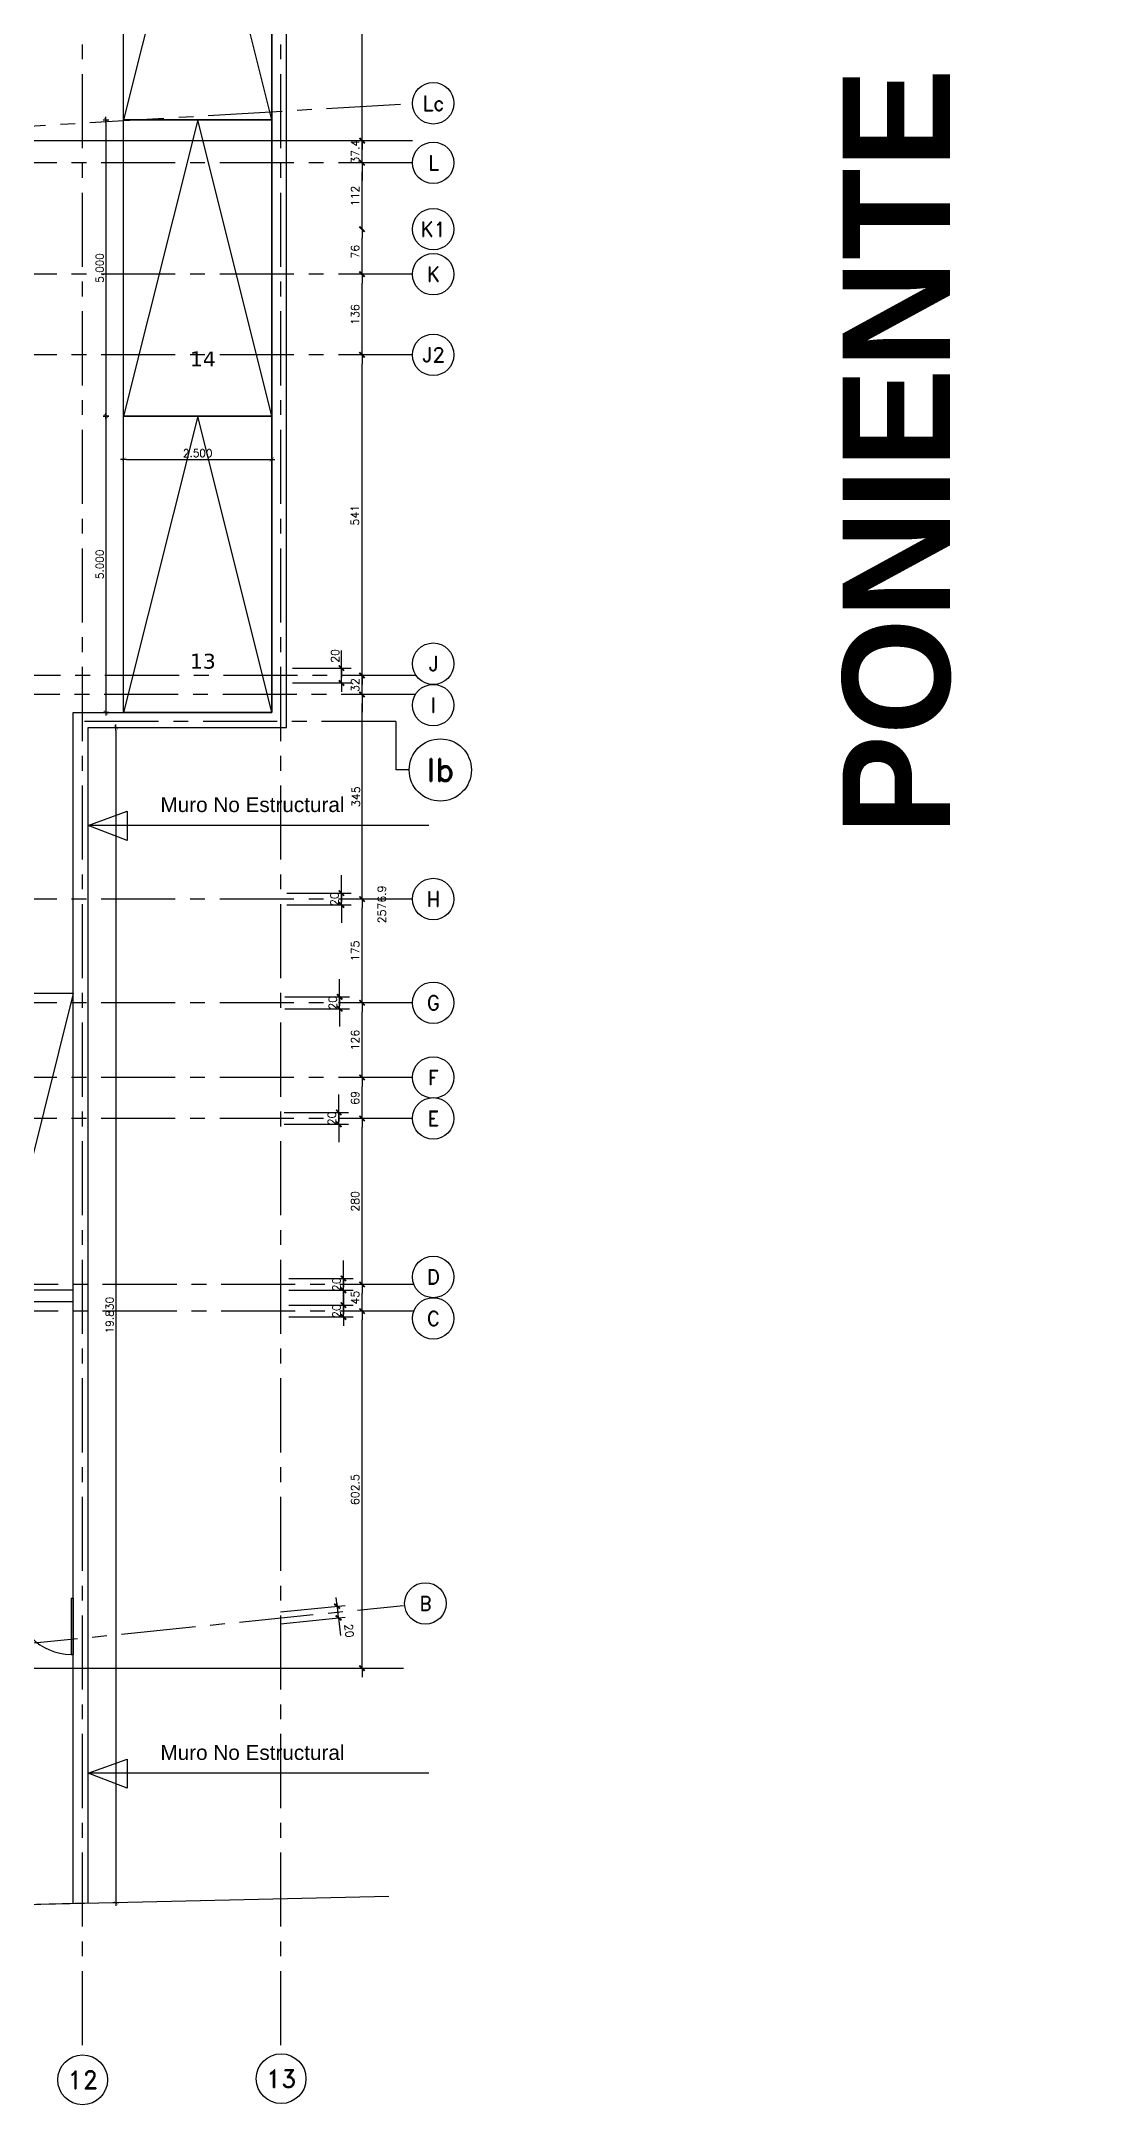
# Model space of a CAD drawing. Header units: millimetres. Extents: x 0 to 223, y -18 to 76.
# Drawn here: x 94.88 to 112.46, y 4.79 to 39.6 of the extents above; entities that cross this region are included whole.
import ezdxf
from ezdxf.enums import TextEntityAlignment as Align

# ---------------------------------------------------------------- set-up
doc = ezdxf.new("R2010")
doc.units = ezdxf.units.MM
doc.linetypes.add('CENTER', pattern=[2, 1.25, -0.25, 0.25, -0.25])
for name, color, linetype in [('01', 1, 'Continuous'), ('04', 4, 'Continuous'), ('Capa1', 8, 'Continuous'), ('COTAS', 1, 'Continuous'), ('COTAS1', 2, 'Continuous'), ('Cotas2', 1, 'Continuous'), ('EJES', 1, 'CENTER'), ('GRIS', 9, 'Continuous'), ('Layer1', 40, 'Continuous'), ('PUERTAS', 1, 'Continuous'), ('Textos', 2, 'Continuous')]:
    doc.layers.add(name, color=color, linetype=linetype)
doc.styles.add('INTERARQ', font='ROMANS.SHX')
doc.styles.add('ROMAND', font='romand', dxfattribs={"height": 31.5})
doc.styles.add('ROMANS', font='romans.shx', dxfattribs={"height": 16.875})
doc.styles.get("Standard").update_dxf_attribs({"font": 'arial.ttf'})
doc.dimstyles.new('ESCALA_1-50', dxfattribs={"dimtxt": 0.13, "dimasz": 0.05, "dimexe": 0.18, "dimexo": 0.0625, "dimgap": 0.04, "dimtad": 1, "dimdec": 3, "dimzin": 0, "dimdsep": 46, "dimtxsty": 'INTERARQ', "dimblk": 'DIMTICK', "dimcen": 0.09, "dimse1": 1, "dimse2": 1, "dimclrd": 1, "dimclre": 1, "dimclrt": 2, "dimadec": 0, "dimazin": 0, "dimtfac": 4.5, "dimtdec": 3, "dimtofl": 0, "dimtmove": 2, "dimatfit": 3, "dimldrblk": 'DIMTICK', "dimfxl": 1, "dimtolj": 1, "dimtzin": 0, "dimarcsym": 0})

# ---------------------------------------------------------------- blocks, each defined once
blk = doc.blocks.new('EJE-1')
at = {"color": 3, "linetype": 'Continuous'}
blk.add_circle((0, 0), 35, dxfattribs=at)
at = {"color": 5, "linetype": 'Continuous', "style": 'ROMAND'}
blk.add_attdef('0', text='', height=25, dxfattribs=at).set_placement((0.2, 0), align=Align.MIDDLE)
blk = doc.blocks.new('TICK1')
at = {"color": 2}
for points in [[(0, 0), (-1, 0)], [(0, 0), (1, 0)]]:
    blk.add_lwpolyline(points, dxfattribs=at)
at = {"color": 2, "const_width": 0.2}
blk.add_lwpolyline([(-0.3, -0.3), (0.3, 0.3)], dxfattribs=at)
blk = doc.blocks.new('DIMTICK')
at = {"color": 1}
for p, q in [((-1, 0), (1, 0)), ((0, 1), (0, -1))]:
    blk.add_line(p, q, dxfattribs=at)
at = {"color": 3, "const_width": 0.141}
blk.add_lwpolyline([(0.71, 0.71), (-0.71, -0.71)], dxfattribs=at)
blk = doc.blocks.new('*D127')
at = {"layer": '01', "color": 1, "lineweight": -2, "transparency": 16777216}
blk.add_line((95.968, 33.223), (95.968, 28.323), dxfattribs=at)
at = {"layer": 'Defpoints', "color": 0, "transparency": 16777216}
for p in [(96.265, 33.273), (95.968, 28.273), (96.265, 28.273)]:
    blk.add_point(p, dxfattribs=at)
at = {"layer": '01', "color": 1, "lineweight": -2, "transparency": 16777216, "xscale": 0.05, "yscale": 0.05, "zscale": 0.05}
for p, rotation in [((95.968, 33.273), 90), ((95.968, 28.273), 270)]:
    blk.add_blockref('DIMTICK', p, dxfattribs=dict(at, rotation=rotation))
at = {"layer": '01', "color": 2, "transparency": 16777216, "insert": (95.863, 30.773), "char_height": 0.13, "attachment_point": 5, "rotation": 90, "style": 'INTERARQ'}
blk.add_mtext('\\A1;5.000', dxfattribs=at)
blk = doc.blocks.new('*D53')
at = {"layer": '01', "color": 1, "lineweight": -2, "transparency": 16777216}
blk.add_line((95.968, 38.223), (95.968, 33.323), dxfattribs=at)
at = {"layer": 'Defpoints', "color": 0, "transparency": 16777216}
for p in [(96.265, 38.273), (95.968, 33.273), (96.265, 33.273)]:
    blk.add_point(p, dxfattribs=at)
at = {"layer": '01', "color": 1, "lineweight": -2, "transparency": 16777216, "xscale": 0.05, "yscale": 0.05, "zscale": 0.05}
for p, rotation in [((95.968, 38.273), 90), ((95.968, 33.273), 270)]:
    blk.add_blockref('DIMTICK', p, dxfattribs=dict(at, rotation=rotation))
at = {"layer": '01', "color": 2, "transparency": 16777216, "insert": (95.863, 35.773), "char_height": 0.13, "attachment_point": 5, "rotation": 90, "style": 'INTERARQ'}
blk.add_mtext('\\A1;5.000', dxfattribs=at)
blk = doc.blocks.new('*D128')
at = {"layer": '01', "color": 1, "lineweight": -2, "transparency": 16777216}
blk.add_line((96.315, 32.544), (98.715, 32.544), dxfattribs=at)
at = {"layer": 'Defpoints', "color": 0, "transparency": 16777216}
for p in [(96.265, 33.273), (98.765, 33.273), (98.765, 32.544)]:
    blk.add_point(p, dxfattribs=at)
at = {"layer": '01', "color": 1, "lineweight": -2, "transparency": 16777216, "xscale": 0.05, "yscale": 0.05, "zscale": 0.05, "rotation": 180}
blk.add_blockref('DIMTICK', (96.265, 32.544), dxfattribs=at)
at = {"layer": '01', "color": 1, "lineweight": -2, "transparency": 16777216, "xscale": 0.05, "yscale": 0.05, "zscale": 0.05}
blk.add_blockref('DIMTICK', (98.765, 32.544), dxfattribs=at)
at = {"layer": '01', "color": 2, "transparency": 16777216, "insert": (97.515, 32.649), "char_height": 0.13, "attachment_point": 5, "style": 'INTERARQ'}
blk.add_mtext('\\A1;2.500', dxfattribs=at)
blk = doc.blocks.new('*D54')
at = {"layer": '01', "color": 1, "lineweight": -2, "transparency": 16777216}
blk.add_line((96.135, 27.973), (96.135, 8.243), dxfattribs=at)
at = {"layer": 'Defpoints', "color": 0, "transparency": 16777216}
for p in [(95.665, 28.023), (95.665, 8.193), (96.135, 8.193)]:
    blk.add_point(p, dxfattribs=at)
at = {"layer": '01', "color": 1, "lineweight": -2, "transparency": 16777216, "xscale": 0.05, "yscale": 0.05, "zscale": 0.05}
for p, rotation in [((96.135, 28.023), 90), ((96.135, 8.193), 270)]:
    blk.add_blockref('DIMTICK', p, dxfattribs=dict(at, rotation=rotation))
at = {"layer": '01', "color": 2, "transparency": 16777216, "insert": (96.03, 18.108), "char_height": 0.13, "attachment_point": 5, "rotation": 90, "style": 'INTERARQ'}
blk.add_mtext('\\A1;19.830', dxfattribs=at)

msp = doc.modelspace()

# ---------------------------------------------------------------- hatches: boundary and pattern name
at = {"layer": 'PUERTAS', "transparency": 33554687}
h = msp.add_hatch(dxfattribs=at)
h.set_pattern_fill('ANGLE', color=256)
h.set_pattern_definition([(0, (0, 0), (0, 6.985), [5.08, -1.905]), (90, (0, 0), (-6.985, 4e-16), [5.08, -1.905])])
h.paths.add_polyline_path([(78.3046, 36.1822), (78.3046, 36.5327), (78.3046, 36.8327), (78.3046, 37.4473), (79.4871, 37.4473), (79.4871, 37.6473), (78.0546, 37.6473), (78.0546, 36.8327), (78.0546, 36.1822), (78.0546, 33.7473), (78.3046, 33.7473)])
edge = h.paths.add_edge_path()
edge.add_line((140.52, 32.6835), (140.52, 35.2755))
edge.add_line((140.52, 32.6835), (140.32, 32.6835))
edge.add_line((140.32, 32.6835), (140.32, 35.2755))
edge.add_line((140.52, 32.7505), (140.52, 34.6436))
edge.add_line((139.9619, 35.2755), (140.32, 35.2755))
edge.add_line((140.1619, 35.5255), (140.1619, 36.549))
edge.add_line((140.52, 35.2755), (145.77, 35.2755))
edge.add_line((140.1619, 35.5255), (145.52, 35.5255))
edge.add_line((139.9619, 35.2755), (139.9619, 36.549))
edge.add_line((139.9619, 36.549), (140.1619, 36.549))
edge.add_line((145.77, 35.2755), (145.77, 36.5905))
edge.add_line((145.52, 35.5255), (145.52, 36.5905))

# ---------------------------------------------------------------- linework, layer by layer
at = {"layer": '01'}
msp.add_line((90.5478, 12.1524), (100.9871, 12.1524), dxfattribs=at)
at = {"layer": '04'}
for points in [[(101.4156, 26.37), (95.6646, 26.37), (96.3236, 26.6097), (96.3236, 26.1172), (95.6646, 26.37)], [(101.4156, 10.3799), (95.6646, 10.3799), (96.3236, 10.6196), (96.3236, 10.1271), (95.6646, 10.3799)]]:
    msp.add_lwpolyline(points, dxfattribs=at)
at = {"layer": 'Capa1'}
for p, q in [((99.0146, 28.0227), (99.0146, 42.5527)), ((98.7646, 28.2727), (98.7646, 42.3027)), ((98.7646, 28.2727), (98.7646, 42.3027)), ((95.4146, 8.1928), (95.4146, 28.2727)), ((95.4146, 28.2727), (98.7646, 28.2727)), ((95.4146, 8.1928), (95.4146, 28.2727)), ((95.4146, 28.2727), (98.7646, 28.2727)), ((95.6646, 8.1928), (95.6646, 28.0227)), ((95.6646, 28.0227), (99.0146, 28.0227)), ((70.418, 7.6123), (100.7382, 8.3094)), ((72.6146, 7.6628), (95.6646, 8.1928))]:
    msp.add_line(p, q, dxfattribs=at)
at = {"layer": 'COTAS', "color": 2}
for p, q in [((100.2882, 38.2211), (100.2882, 58.4835)), ((100.2882, 38.0711), (100.2882, 38.2211)), ((100.2882, 37.5473), (100.2882, 37.9211)), ((100.2882, 37.3973), (100.2882, 37.2473)), ((100.2882, 36.5772), (100.2882, 37.3973)), ((100.2882, 35.8173), (100.2882, 36.2772)), ((100.2882, 34.4571), (100.2882, 35.5173)), ((100.2882, 29.0473), (100.2882, 34.1571)), ((99.9395, 29.1723), (99.9395, 29.3223)), ((99.9395, 28.7723), (99.9395, 29.0223)), ((99.9395, 28.8523), (99.9395, 29.0023)), ((100.2882, 29.0473), (100.2882, 29.1973)), ((100.2882, 28.5773), (100.2882, 28.8973)), ((100.2882, 28.4273), (100.2882, 28.2773)), ((100.2882, 25.2773), (100.2882, 28.4273)), ((99.9402, 25.3773), (99.9402, 25.5273)), ((99.9402, 25.0273), (99.9402, 25.2273)), ((99.9402, 24.8773), (99.9402, 24.7273)), ((100.2882, 23.5273), (100.2882, 24.9773)), ((99.9098, 23.6273), (99.9098, 23.7773)), ((99.9098, 23.2773), (99.9098, 23.4773)), ((99.9098, 23.1273), (99.9098, 22.9773)), ((100.2882, 22.2673), (100.2882, 23.2273)), ((100.2882, 21.5773), (100.2882, 21.9673)), ((99.8955, 21.6773), (99.8955, 21.8273)), ((99.8955, 21.3273), (99.8955, 21.5273)), ((100.2882, 18.7773), (100.2882, 21.2773)), ((99.8955, 21.1773), (99.8955, 21.0273)), ((99.9748, 18.8773), (99.9748, 19.0273)), ((99.9748, 18.5273), (99.9748, 18.7273)), ((99.9748, 18.4273), (99.9748, 18.5773)), ((100.2882, 18.3273), (100.2882, 18.4773)), ((99.9748, 18.3773), (99.9748, 18.2273)), ((99.9748, 18.0773), (99.9748, 18.2773)), ((100.2882, 12.3024), (100.2882, 18.0273)), ((99.8917, 12.9996), (99.8664, 13.2483)), ((99.9068, 12.8504), (99.9219, 12.7011))]:
    msp.add_line(p, q, dxfattribs=at)
at = {"layer": 'Cotas2'}
for p, q in [((90.5628, 37.9211), (101.1377, 37.9211)), ((99.116, 29.0223), (100.1029, 29.0223)), ((99.116, 28.7723), (100.1029, 28.7723)), ((99.0166, 25.2273), (100.1036, 25.2273)), ((99.0166, 25.0273), (100.1036, 25.0273)), ((98.9862, 23.4773), (100.0732, 23.4773)), ((98.9862, 23.2773), (100.0732, 23.2773)), ((98.9719, 21.5273), (100.0589, 21.5273)), ((98.9719, 21.3273), (100.0589, 21.3273)), ((99.0513, 18.7273), (100.1382, 18.7273)), ((99.0513, 18.5273), (100.1382, 18.5273)), ((99.0513, 18.2773), (100.1382, 18.2773)), ((99.0513, 18.0773), (100.1382, 18.0773)), ((98.9146, 13.1018), (100.0016, 13.212)), ((98.9146, 12.9005), (100.0016, 13.0108))]:
    msp.add_line(p, q, dxfattribs=at)
at = {"layer": 'EJES'}
for p, q in [((95.5646, 61.0427), (95.5646, 5.6668)), ((98.9146, 61.0427), (98.9146, 5.6668)), ((83.7186, 37.5137), (101.1377, 38.5505)), ((101.1377, 37.5473), (70.0287, 37.5473)), ((101.1377, 35.6673), (70.0287, 35.6673)), ((101.1377, 34.3071), (70.0287, 34.3071)), ((101.2005, 28.8973), (69.981, 28.8973)), ((101.1876, 28.5773), (69.9659, 28.5773)), ((100.8558, 28.1227), (95.4446, 28.1227)), ((100.8558, 28.1227), (100.8558, 27.3046)), ((101.083, 27.3046), (100.8558, 27.3046)), ((101.1377, 25.1273), (70.0287, 25.1273)), ((101.1377, 23.3773), (70.0287, 23.3773)), ((101.1377, 22.1173), (70.0287, 22.1173)), ((101.1377, 21.4273), (70.0281, 21.4273)), ((101.1608, 18.6273), (70.0056, 18.6273)), ((101.1608, 18.1773), (70.006, 18.1773)), ((90.2628, 12.1234), (100.9871, 13.2112))]:
    msp.add_line(p, q, dxfattribs=at)
at = {"layer": 'GRIS'}
for p, q in [((92.4446, 18.536), (95.4146, 18.536)), ((92.6446, 18.336), (95.4146, 18.336)), ((95.3833, 13.336), (95.3833, 12.386)), ((95.3833, 13.336), (95.4133, 13.336)), ((95.4133, 13.336), (95.4133, 12.386)), ((95.3833, 12.386), (95.4133, 12.386))]:
    msp.add_line(p, q, dxfattribs=at)
for points in [[(98.7646, 38.2727), (97.5146, 43.2727), (96.2646, 38.2727), (96.2646, 43.2727), (98.7646, 43.2727), (98.7646, 38.2727), (98.7646, 38.2727), (96.2646, 38.2727)], [(98.7646, 33.2727), (97.5146, 38.2727), (96.2646, 33.2727), (96.2646, 38.2727), (98.7646, 38.2727), (98.7646, 33.2727), (98.7646, 33.2727), (96.2646, 33.2727)], [(98.7646, 28.2727), (97.5146, 33.2727), (96.2646, 28.2727), (96.2646, 33.2727), (98.7646, 33.2727), (98.7646, 28.2727), (98.7646, 28.2727), (96.2646, 28.2727)], [(95.4146, 23.536), (94.1646, 18.536), (92.9146, 23.536), (92.9146, 18.536), (95.4146, 18.536), (95.4146, 23.536), (95.4146, 23.536), (92.9146, 23.536)]]:
    msp.add_lwpolyline(points, dxfattribs=at)
msp.add_arc((95.3833, 13.336), 0.95, 180, 270, dxfattribs=at)
at = {"layer": 'Layer1'}
msp.add_line((100.0342, 12.1539), (100.2342, 12.1539), dxfattribs=at)

# ---------------------------------------------------------------- block references
for p, xscale, yscale, zscale, values in [((101.4877, 38.5505), 0.0100000000002183, 0.0100000000002183, 0.0100000000002183, {'0': 'Lc'}), ((101.4877, 37.5473), 0.0100000000002183, 0.0100000000002183, 0.0100000000002183, {'0': 'L'}), ((101.4877, 36.4272), 0.0100000000002183, 0.0100000000002183, 0.0100000000002183, {'0': 'K1'}), ((101.4877, 35.6673), 0.0100000000002183, 0.0100000000002183, 0.0100000000002183, {'0': 'K'}), ((101.4877, 34.3071), 0.0100000000002183, 0.0100000000002183, 0.0100000000002183, {'0': 'J2'}), ((101.4877, 29.0973), 0.0100000000002183, 0.0100000000002183, 0.0100000000002183, {'0': 'J'}), ((101.4877, 28.3973), 0.0100000000002183, 0.0100000000002183, 0.0100000000002183, {'0': 'I'}), ((101.608, 27.3046), 0.0150000000003274, 0.0150000000003274, 0.0150000000003274, {'0': 'Ib'}), ((101.4877, 25.1273), 0.0100000000002183, 0.0100000000002183, 0.0100000000002183, {'0': 'H'}), ((101.4877, 23.3773), 0.0100000000002183, 0.0100000000002183, 0.0100000000002183, {'0': 'G'}), ((101.4877, 22.1173), 0.0100000000002183, 0.0100000000002183, 0.0100000000002183, {'0': 'F'}), ((101.4877, 21.4273), 0.0100000000002183, 0.0100000000002183, 0.0100000000002183, {'0': 'E'}), ((101.4877, 18.7523), 0.0100000000002183, 0.0100000000002183, 0.0100000000002183, {'0': 'D'}), ((101.4877, 18.0523), 0.0100000000002183, 0.0100000000002183, 0.0100000000002183, {'0': 'C'}), ((101.3556, 13.2449), 0.0100000000002183, 0.0100000000002183, 0.0100000000002183, {'0': 'B'}), ((95.5742, 5.2084), 0.0120000000002563, 0.0120000000002563, 0.0120000000002563, {'0': '12'}), ((98.9216, 5.2278), 0.0120000000002563, 0.0120000000002563, 0.0120000000002563, {'0': '13'})]:
    msp.add_blockref('EJE-1', p, dxfattribs=dict(xscale=xscale, yscale=yscale, zscale=zscale)).add_auto_attribs(values)
at = {"layer": 'COTAS', "color": 2}
for p, xscale, yscale, zscale, rotation in [((100.2882, 37.9211), 0.1500000000000909, 0.1500000000000909, 0.1500000000000909, 270), ((100.2882, 37.5473), 0.1500000000000909, 0.1500000000000909, 0.1500000000000909, 90), ((100.2882, 37.5473), 0.1500000000000909, 0.1500000000000909, 0.1500000000000909, 90), ((100.2882, 36.4272), 0.1500000000000909, 0.1500000000000909, 0.1500000000000909, 270), ((100.2882, 36.4272), 0.1500000000000909, 0.1500000000000909, 0.1500000000000909, 90), ((100.2882, 35.6673), 0.1500000000000909, 0.1500000000000909, 0.1500000000000909, 90), ((100.2882, 35.6673), 0.1500000000000909, 0.1500000000000909, 0.1500000000000909, 270), ((100.2882, 34.3071), 0.1500000000000909, 0.1500000000000909, 0.1500000000000909, 270), ((100.2882, 34.3071), 0.1500000000000909, 0.1500000000000909, 0.1500000000000909, 90), ((99.9394, 28.7723), 0.1500000000000909, 0.1500000000000909, 0.1500000000000909, 90), ((99.9395, 29.0223), 0.1500000000000909, 0.1500000000000909, 0.1500000000000909, 270), ((100.2882, 28.8973), 0.1500000000000909, 0.1500000000000909, 0.1500000000000909, 270), ((100.2882, 28.8973), 0.1500000000000909, 0.1500000000000909, 0.1500000000000909, 270), ((100.2882, 28.5773), 0.1500000000000909, 0.1500000000000909, 0.1500000000000909, 90), ((100.2882, 28.5773), 0.1500000000000909, 0.1500000000000909, 0.1500000000000909, 90), ((99.9402, 25.2273), 0.1500000000000909, 0.1500000000000909, 0.1500000000000909, 270), ((99.9402, 25.0273), 0.1500000000000909, 0.1500000000000909, 0.1500000000000909, 90), ((100.2882, 25.1273), 0.1500000000000909, 0.1500000000000909, 0.1500000000000909, 270), ((100.2882, 25.1273), 0.1500000000000909, 0.1500000000000909, 0.1500000000000909, 90), ((99.9098, 23.4773), 0.1500000000000909, 0.1500000000000909, 0.1500000000000909, 270), ((99.9098, 23.2773), 0.1500000000000909, 0.1500000000000909, 0.1500000000000909, 90), ((100.2882, 23.3773), 0.1500000000000909, 0.1500000000000909, 0.1500000000000909, 90), ((100.2882, 23.3773), 0.1500000000000909, 0.1500000000000909, 0.1500000000000909, 270), ((100.2882, 22.1173), 0.1500000000000909, 0.1500000000000909, 0.1500000000000909, 270), ((100.2882, 22.1173), 0.1500000000000909, 0.1500000000000909, 0.1500000000000909, 90), ((99.8955, 21.5273), 0.1500000000000909, 0.1500000000000909, 0.1500000000000909, 270), ((99.8955, 21.3273), 0.1500000000000909, 0.1500000000000909, 0.1500000000000909, 90), ((100.2882, 21.4273), 0.1500000000000909, 0.1500000000000909, 0.1500000000000909, 90), ((100.2882, 21.4273), 0.1500000000000909, 0.1500000000000909, 0.1500000000000909, 270), ((99.9748, 18.7273), 0.1500000000000909, 0.1500000000000909, 0.1500000000000909, 270), ((99.9748, 18.5273), 0.1500000000000909, 0.1500000000000909, 0.1500000000000909, 90), ((100.2882, 18.6273), 0.1500000000000909, 0.1500000000000909, 0.1500000000000909, 270), ((100.2882, 18.6273), 0.1500000000000909, 0.1500000000000909, 0.1500000000000909, 90), ((99.9748, 18.2773), 0.1500000000000909, 0.1500000000000909, 0.1500000000000909, 270), ((99.9748, 18.0773), 0.1500000000000909, 0.1500000000000909, 0.1500000000000909, 90), ((100.2882, 18.1773), 0.1500000000000909, 0.1500000000000909, 0.1500000000000909, 90), ((100.2882, 18.1773), 0.1500000000000909, 0.1500000000000909, 0.1500000000000909, 270), ((99.8664, 13.1983), 0.1499999999999569, 0.1499999999999569, 0.1499999999999569, 275.7917471896064), ((99.8917, 12.9996), 0.1499999999999569, 0.1499999999999569, 0.1499999999999569, 95.79174718960635), ((100.2882, 12.1524), 0.1500000000000909, 0.1500000000000909, 0.1500000000000909, 270)]:
    msp.add_blockref('TICK1', p, dxfattribs=dict(at, xscale=xscale, yscale=yscale, zscale=zscale, rotation=rotation))

# ---------------------------------------------------------------- texts
at = {"layer": '04'}
for p in [(96.8864, 26.5946), (96.8864, 10.6045)]:
    msp.add_text('Muro No Estructural', height=0.25, dxfattribs=at).set_placement(p)
at = {"layer": '04', "color": 3, "insert": (108.3927, 26.2062), "char_height": 1.811497, "width": 50.927143, "attachment_point": 1, "rotation": 90, "style": 'INTERARQ'}
msp.add_mtext('{\\fArial|b1|i0|c0|p34;PONIENTE}', dxfattribs=at)
at = {"layer": 'COTAS', "color": 3, "char_height": 0.135, "attachment_point": 5, "rotation": 90, "style": 'ROMANS'}
for s, insert in [('\\A1;37.4', (100.1707, 37.7342)), ('\\A1;112', (100.1707, 36.9872)), ('\\A1;76', (100.1707, 36.0472)), ('\\A1;136', (100.1707, 34.9872)), ('\\A1;541', (100.167, 31.6022)), ('\\A1;20', (99.8332, 29.2286)), ('\\A1;32', (100.1707, 28.7373)), ('\\A1;345', (100.1853, 26.8523)), ('\\A1;20', (99.8227, 25.1273)), ('\\A1;2576.9', (100.6207, 25.0367)), ('\\A1;175', (100.1707, 24.2523)), ('\\A1;20', (99.7923, 23.3773)), ('\\A1;126', (100.1707, 22.7473)), ('\\A1;69', (100.1707, 21.7723)), ('\\A1;20', (99.778, 21.4273)), ('\\A1;280', (100.1707, 20.0273)), ('\\A1;20', (99.8573, 18.6273)), ('\\A1;45', (100.1707, 18.4023)), ('\\A1;20', (99.8573, 18.1773)), ('\\A1;602.5', (100.1707, 15.1648))]:
    msp.add_mtext(s, dxfattribs=dict(at, insert=insert))
at = {"layer": 'COTAS1', "color": 3, "insert": (100.0698, 12.7843), "char_height": 0.135, "attachment_point": 5, "rotation": 275.79175, "style": 'ROMANS'}
msp.add_mtext('\\A1;20', dxfattribs=at)
at = {"layer": 'Textos', "char_height": 0.25, "width": 0.677449, "attachment_point": 1, "rotation": 359.74864}
for s, insert in [('{\\fVerdana|b0|i0|c0|p34;14}', (97.3848, 34.3645)), ('{\\fVerdana|b0|i0|c0|p34;13}', (97.3848, 29.2658))]:
    msp.add_mtext(s, dxfattribs=dict(at, insert=insert))

# ---------------------------------------------------------------- dimensions: what is measured, and where the dimension line sits
at = {"layer": '01'}
for base, p1, p2, picture, middle in [((95.9683, 33.2727), (96.2646, 38.2727), (96.2646, 33.2727), '*D53', (95.8633, 35.7727)), ((96.1351, 8.1928), (95.6646, 28.0227), (95.6646, 8.1928), '*D54', (96.0301, 18.1077))]:
    dim = msp.add_linear_dim(base=base, p1=p1, p2=p2, angle=90, dimstyle='ESCALA_1-50', dxfattribs=at)
    dim.commit()
    dim.dimension.update_dxf_attribs({"geometry": picture, "text_midpoint": middle})
dim = msp.add_linear_dim(base=(95.9683, 28.2727), p1=(96.2646, 33.2727), p2=(96.2646, 28.2727), angle=90, dimstyle='ESCALA_1-50', override={"dimtxt": 0.13}, dxfattribs=at)
dim.commit()
dim.dimension.update_dxf_attribs({"geometry": '*D127', "text_midpoint": (95.8633, 30.7727)})
dim = msp.add_linear_dim(base=(98.7646, 32.5441), p1=(96.2646, 33.2727), p2=(98.7646, 33.2727), dimstyle='ESCALA_1-50', override={"dimtxt": 0.13}, dxfattribs=at)
dim.commit()
dim.dimension.update_dxf_attribs({"geometry": '*D128', "text_midpoint": (97.5146, 32.6491)})

doc.saveas('drawing.dxf')
